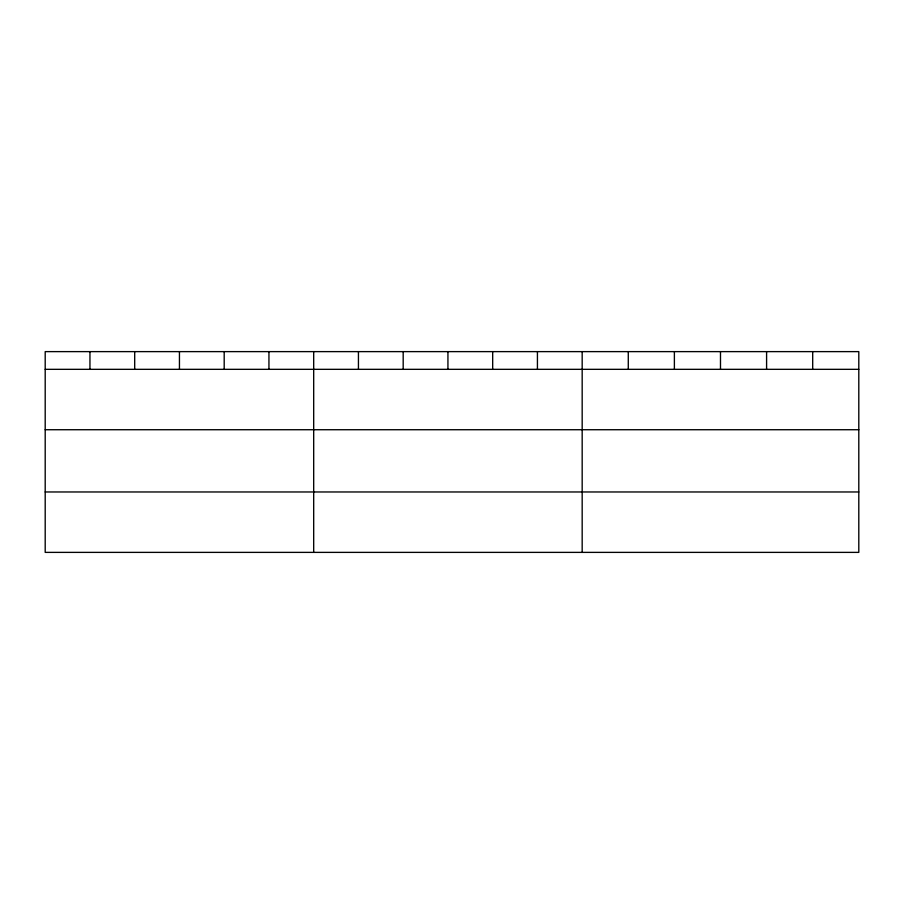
<?xml version="1.0" encoding="UTF-8"?>
<svg xmlns="http://www.w3.org/2000/svg" width="904" height="904" viewBox="0 0 904 904"><rect width="100%" height="100%" fill="white"/><g stroke="black" fill="none" stroke-linecap="round" stroke-linejoin="round"><path stroke-width="1.36" d="M858.8 429.728L858.8 351.622L45.2 351.622L45.2 552.378L858.8 552.378L858.8 429.728L45.2 429.728M45.2 369.329L858.8 369.329M45.2 491.968L858.8 491.968M812.696 351.622L812.696 369.329M766.592 351.622L766.592 369.329M720.488 351.622L720.488 369.329M674.384 351.622L674.384 369.329M628.28 351.622L628.28 369.329M582.176 351.622L582.176 552.378M537.428 351.622L537.428 369.329M492.68 351.622L492.68 369.329M447.932 351.622L447.932 369.329M403.184 351.622L403.184 369.329M358.436 351.622L358.436 369.329M313.688 351.622L313.688 552.378M268.94 351.622L268.94 369.329M224.192 351.622L224.192 369.329M179.444 351.622L179.444 369.329M134.696 351.622L134.696 369.329M89.948 351.622L89.948 369.329"/></g></svg>
